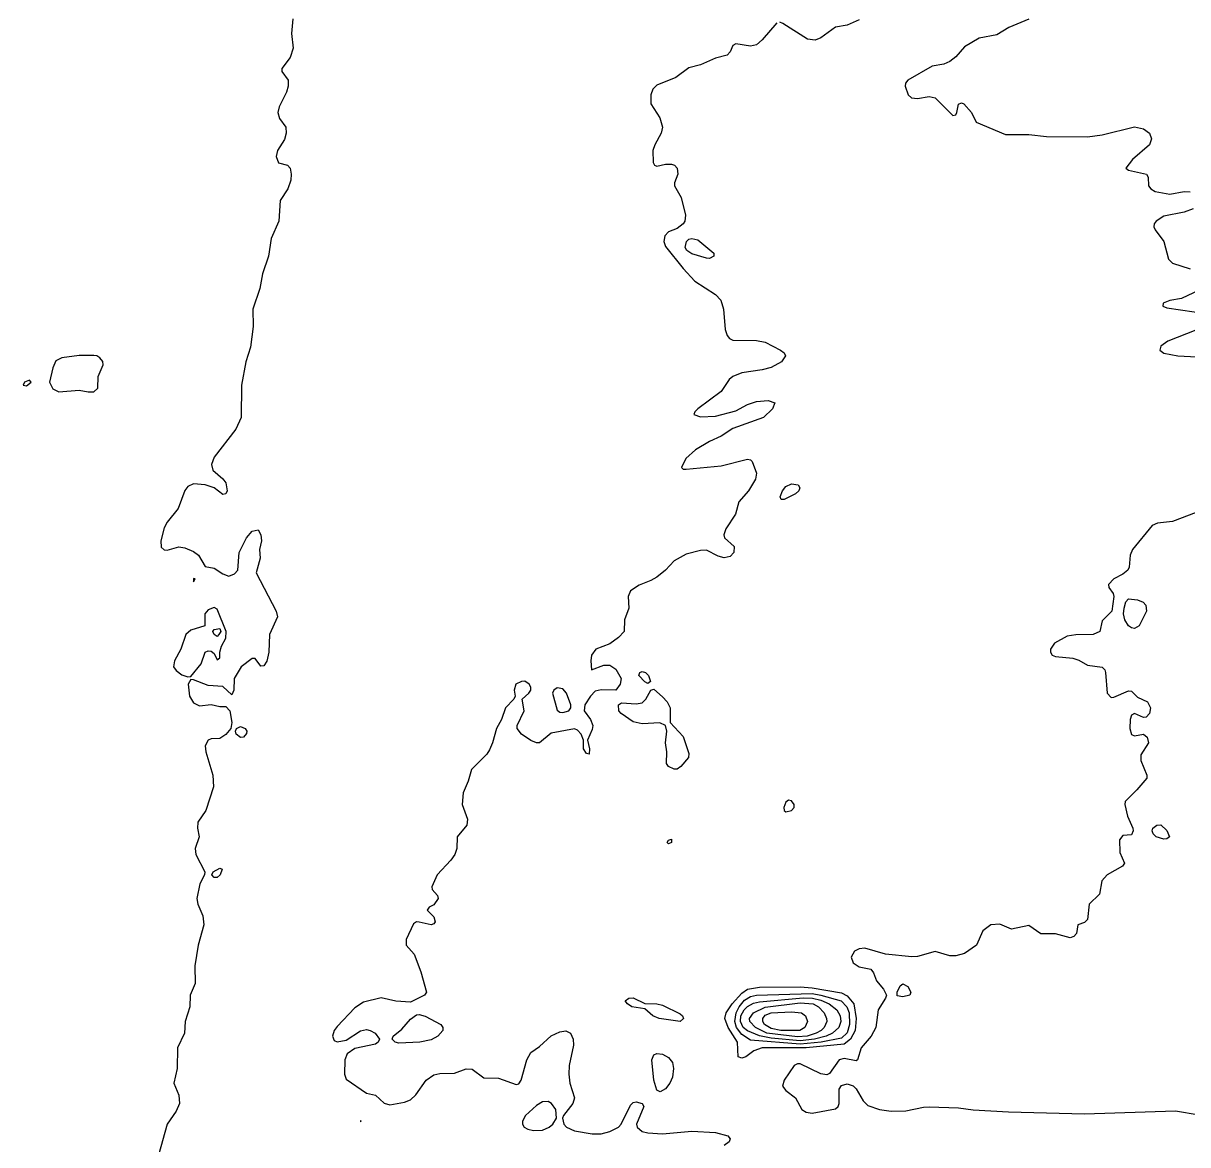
# Model space of a CAD drawing. Header units: inches. Extents: x 3311818 to 3313075, y 1372003 to 1372737.
# Drawn here: x 3312206.8 to 3312358.3, y 1372107.7 to 1372253.5 of the extents above; entities that cross this region are included whole.
import ezdxf

# ---------------------------------------------------------------- set-up
doc = ezdxf.new("R2010")
doc.units = ezdxf.units.IN
doc.header["$MEASUREMENT"] = 0

msp = doc.modelspace()

# ---------------------------------------------------------------- linework, layer by layer
for points, elevation in [([(3312241.87, 1372254.07), (3312241.72, 1372252.16), (3312241.92, 1372250.26), (3312241.56, 1372249.03), (3312240.48, 1372247.59), (3312240.45, 1372247.21), (3312241.27, 1372246.06), (3312241.3, 1372245.3), (3312241.08, 1372244.54), (3312240.12, 1372242.63), (3312239.95, 1372241.87), (3312240.16, 1372241.11), (3312240.96, 1372239.96), (3312241.04, 1372239.2), (3312240.8, 1372238.38), (3312239.88, 1372236.92), (3312239.74, 1372236.15), (3312240.04, 1372235.33), (3312241.18, 1372235.05), (3312241.56, 1372234.66), (3312241.69, 1372233.87), (3312241.61, 1372233.1), (3312241.22, 1372231.96), (3312240.26, 1372230.44), (3312240.05, 1372227.77), (3312239.07, 1372225.48), (3312238.74, 1372223.19), (3312237.93, 1372220.91), (3312237.58, 1372219), (3312236.7, 1372216.33), (3312236.75, 1372214.05), (3312236.4, 1372211.38), (3312235.77, 1372209.47), (3312235.21, 1372206.42), (3312235.19, 1372202.23), (3312234.5, 1372200.71), (3312231.66, 1372197.07), (3312231.3, 1372196.13), (3312231.49, 1372195.37), (3312232.8, 1372194.28), (3312233.18, 1372193.72), (3312233.35, 1372192.7), (3312233.18, 1372192.32), (3312232.8, 1372192.21), (3312231.65, 1372193.09), (3312230.51, 1372193.47), (3312228.99, 1372193.61), (3312228.22, 1372193.28), (3312227.84, 1372192.75), (3312226.98, 1372190.42), (3312225.56, 1372188.61), (3312225.18, 1372187.87), (3312224.72, 1372186.22), (3312224.79, 1372185.39), (3312225.18, 1372185.03), (3312225.56, 1372185.01), (3312227.08, 1372185.44), (3312227.84, 1372185.31), (3312228.99, 1372184.82), (3312229.64, 1372184.32), (3312230.51, 1372182.86), (3312231.66, 1372182.63), (3312232.8, 1372181.9), (3312233.56, 1372181.63), (3312234.32, 1372181.9), (3312234.74, 1372182.41), (3312234.92, 1372184.7), (3312235.85, 1372186.61), (3312236.61, 1372187.45), (3312237.37, 1372187.61), (3312237.72, 1372186.99), (3312237.82, 1372186.22), (3312237.54, 1372185.08), (3312237.63, 1372183.94), (3312237.14, 1372182.03), (3312239.72, 1372177.08), (3312239.89, 1372176.32), (3312238.86, 1372174.03), (3312238.76, 1372171.74), (3312238.52, 1372170.57), (3312238.13, 1372169.97), (3312237.75, 1372169.89), (3312236.99, 1372170.92), (3312236.61, 1372170.89), (3312235.16, 1372169.84), (3312234.25, 1372168.31), (3312234.23, 1372166.79), (3312233.94, 1372166.18), (3312232.8, 1372167.25), (3312230.89, 1372167.39), (3312228.99, 1372168.14), (3312228.61, 1372168.16), (3312228.29, 1372167.55), (3312228.46, 1372166.02), (3312228.99, 1372165.14), (3312229.75, 1372164.75), (3312231.27, 1372164.93), (3312232.42, 1372164.66), (3312233.18, 1372164.69), (3312233.69, 1372164.12), (3312233.94, 1372162.59), (3312233.81, 1372161.83), (3312233.18, 1372161.02), (3312232.42, 1372160.49), (3312231.27, 1372160.48), (3312230.89, 1372160.31), (3312230.49, 1372159.55), (3312230.57, 1372158.78), (3312231.49, 1372155.73), (3312231.59, 1372154.21), (3312230.58, 1372151.16), (3312229.56, 1372149.64), (3312229.48, 1372148.87), (3312229.71, 1372147.73), (3312229.18, 1372146.21), (3312229.29, 1372145.44), (3312230.46, 1372143.16), (3312230.42, 1372142.78), (3312229.79, 1372141.63), (3312229.39, 1372139.73), (3312229.54, 1372138.96), (3312230.21, 1372137.44), (3312230.34, 1372136.3), (3312229.6, 1372133.63), (3312229.13, 1372130.96), (3312229.21, 1372128.67), (3312228.56, 1372127.15), (3312228.51, 1372125.62), (3312227.89, 1372123.72), (3312227.8, 1372122.19), (3312226.91, 1372120.29), (3312226.85, 1372117.62), (3312226.4, 1372115.71), (3312227.08, 1372114.17), (3312227.14, 1372113.05), (3312226.7, 1372112.07), (3312225.57, 1372110.38), (3312224.41, 1372106.34)], 4495), ([(3312304.83, 1372253.52), (3312302.93, 1372251.32), (3312302.17, 1372250.68), (3312301.4, 1372250.51), (3312299.5, 1372250.8), (3312299.12, 1372250.59), (3312298.74, 1372249.75), (3312298.35, 1372249.31), (3312296.83, 1372248.93), (3312294.92, 1372248.08), (3312293.4, 1372247.67), (3312291.71, 1372246.44), (3312289.21, 1372245.41), (3312288.68, 1372244.92), (3312288.42, 1372244.16), (3312288.45, 1372243.01), (3312289.59, 1372241.19), (3312289.94, 1372239.96), (3312289.79, 1372239.2), (3312288.95, 1372237.68), (3312288.71, 1372236.92), (3312288.73, 1372235.39), (3312288.93, 1372235.01), (3312289.21, 1372234.88), (3312290.35, 1372235.14), (3312291.11, 1372235.15), (3312291.53, 1372235.01), (3312291.87, 1372234.63), (3312291.94, 1372233.87), (3312291.53, 1372232.72), (3312291.54, 1372232.34), (3312292.4, 1372230.82), (3312292.93, 1372228.53), (3312292.86, 1372227.77), (3312292.64, 1372227.39), (3312291.87, 1372226.82), (3312290.73, 1372226.35), (3312290.27, 1372225.86), (3312290.13, 1372225.1), (3312290.35, 1372224.47), (3312292.64, 1372221.59), (3312294.16, 1372219.96), (3312296.83, 1372218.22), (3312297.54, 1372217.48), (3312297.88, 1372216.33), (3312298.09, 1372213.67), (3312298.35, 1372212.9), (3312298.65, 1372212.52), (3312299.12, 1372212.28), (3312302.17, 1372212.24), (3312303.31, 1372212.01), (3312305.32, 1372211), (3312305.78, 1372210.62), (3312305.93, 1372210.24), (3312305.41, 1372209.47), (3312304.07, 1372208.75), (3312302.93, 1372208.42), (3312300.26, 1372208.02), (3312299.09, 1372207.57), (3312298.63, 1372207.19), (3312297.59, 1372205.63), (3312294.56, 1372203.38), (3312294.18, 1372202.99), (3312294.03, 1372202.61), (3312294.92, 1372202.33), (3312296.83, 1372202.39), (3312299.5, 1372203.1), (3312301.02, 1372203.91), (3312302.17, 1372204.33), (3312303.69, 1372204.46), (3312304.57, 1372204.14), (3312304.28, 1372203.38), (3312303.11, 1372202.23), (3312299.12, 1372200.79), (3312297.59, 1372199.79), (3312296.07, 1372199.1), (3312294.24, 1372198.04), (3312293, 1372196.9), (3312292.43, 1372195.75), (3312292.64, 1372195.52), (3312293.02, 1372195.51), (3312297.59, 1372195.93), (3312301.02, 1372196.8), (3312301.4, 1372196.74), (3312301.6, 1372196.52), (3312302.17, 1372194.99), (3312302.04, 1372194.23), (3312301.16, 1372192.7), (3312299.88, 1372191.28), (3312299.44, 1372189.65), (3312298.2, 1372187.75), (3312297.92, 1372186.99), (3312298, 1372186.61), (3312299.28, 1372185.46), (3312299.25, 1372184.7), (3312298.74, 1372184.18), (3312297.97, 1372184), (3312297.21, 1372184.19), (3312295.69, 1372184.99), (3312294.92, 1372184.95), (3312293.02, 1372184.48), (3312291.49, 1372183.59), (3312290.35, 1372182.38), (3312289.21, 1372181.49), (3312288.44, 1372181.03), (3312286.92, 1372180.45), (3312285.78, 1372179.69), (3312285.49, 1372178.98), (3312285.58, 1372177.46), (3312285, 1372175.93), (3312284.99, 1372174.41), (3312284.25, 1372173.65), (3312283.11, 1372172.8), (3312281.27, 1372172.12), (3312280.72, 1372171.36), (3312280.62, 1372170.6), (3312280.74, 1372169.45), (3312282.35, 1372170.02), (3312283.11, 1372170.06), (3312283.87, 1372169.51), (3312284.57, 1372168.31), (3312284.44, 1372167.55), (3312283.87, 1372166.8), (3312281.97, 1372166.85), (3312281.2, 1372166.66), (3312280.58, 1372166.02), (3312279.86, 1372164.88), (3312279.79, 1372164.12), (3312280.58, 1372162.98), (3312280.88, 1372162.21), (3312280.82, 1372161.7), (3312280.22, 1372160.31), (3312280.47, 1372159.16), (3312280.44, 1372158.46), (3312280.06, 1372158.55), (3312279.68, 1372159.16), (3312279.68, 1372160.31), (3312279.38, 1372161.07), (3312278.92, 1372161.58), (3312278.53, 1372161.77), (3312275.49, 1372161.22), (3312273.96, 1372159.93), (3312273.58, 1372159.93), (3312272.82, 1372160.23), (3312271.62, 1372161.07), (3312271.06, 1372161.83), (3312271.04, 1372162.21), (3312271.95, 1372164.12), (3312271.7, 1372165.64), (3312272.56, 1372166.41), (3312272.82, 1372166.79), (3312272.82, 1372167.17), (3312272.62, 1372167.55), (3312272.06, 1372167.94), (3312271.62, 1372167.93), (3312270.89, 1372167.55), (3312270.65, 1372166.79), (3312270.79, 1372166.02), (3312270.62, 1372165.64), (3312269.54, 1372164.5), (3312269.01, 1372162.98), (3312268.37, 1372161.83), (3312267.87, 1372159.93), (3312267.48, 1372159.04), (3312267.1, 1372158.49), (3312265.14, 1372156.5), (3312264.71, 1372154.97), (3312264.03, 1372153.45), (3312263.93, 1372151.92), (3312264.61, 1372150.02), (3312264.51, 1372149.25), (3312263.24, 1372147.73), (3312263.22, 1372146.21), (3312262.94, 1372145.44), (3312262.44, 1372144.68), (3312260.65, 1372142.78), (3312259.98, 1372141.25), (3312260.02, 1372140.87), (3312260.7, 1372140.11), (3312260.77, 1372139.73), (3312260.24, 1372138.88), (3312259.63, 1372138.58), (3312259.38, 1372138.2), (3312260.24, 1372137.34), (3312260.41, 1372136.68), (3312260.24, 1372136.43), (3312259.86, 1372136.27), (3312258.33, 1372136.65), (3312257.95, 1372136.66), (3312257.57, 1372136.44), (3312256.61, 1372134.39), (3312256.61, 1372133.63), (3312257.66, 1372132.48), (3312258.55, 1372130.2), (3312259.29, 1372127.53), (3312259.02, 1372127.15), (3312257.19, 1372126.23), (3312255.29, 1372126.35), (3312253.38, 1372126.79), (3312251.09, 1372126.25), (3312249.95, 1372125.51), (3312247.66, 1372123.06), (3312247.28, 1372122.55), (3312247.03, 1372121.81), (3312247.28, 1372121.24), (3312247.66, 1372121.07), (3312248.81, 1372121.29), (3312250.71, 1372122.5), (3312251.47, 1372122.67), (3312251.96, 1372122.57), (3312252.59, 1372122.19), (3312253.17, 1372121.43), (3312253, 1372121.05), (3312252.62, 1372120.79), (3312249.95, 1372120.23), (3312248.95, 1372119.53), (3312248.66, 1372118.76), (3312248.6, 1372116.86), (3312248.81, 1372116.22), (3312251.47, 1372114.4), (3312252.62, 1372114.15), (3312253.76, 1372113.11), (3312254.52, 1372112.9), (3312256.43, 1372113.25), (3312257.19, 1372113.53), (3312257.89, 1372114.19), (3312259.23, 1372116.1), (3312260.24, 1372116.8), (3312261, 1372116.98), (3312262.91, 1372116.99), (3312264.43, 1372117.58), (3312265.2, 1372117.52), (3312266.72, 1372116.42), (3312268.63, 1372116.35), (3312270.91, 1372115.55), (3312271.29, 1372115.64), (3312271.59, 1372116.1), (3312272.3, 1372118.76), (3312272.82, 1372119.71), (3312273.96, 1372120.46), (3312275.49, 1372121.87), (3312276.63, 1372122.4), (3312277.39, 1372122.52), (3312278.01, 1372122.19), (3312278.36, 1372121.43), (3312278.37, 1372120.67), (3312277.83, 1372118), (3312277.8, 1372116.86), (3312277.89, 1372115.71), (3312278.52, 1372113.81), (3312278.3, 1372113.05), (3312277.07, 1372111.52), (3312276.94, 1372111.14), (3312277.12, 1372110.38), (3312277.47, 1372110), (3312278.53, 1372109.52), (3312280.82, 1372109.12), (3312281.97, 1372109.14), (3312283.11, 1372109.44), (3312284.22, 1372110), (3312284.57, 1372110.38), (3312285.78, 1372112.87), (3312286.16, 1372113.21), (3312286.54, 1372113.28), (3312287.3, 1372113.05), (3312287.51, 1372112.67), (3312286.58, 1372110.38), (3312286.65, 1372110), (3312287.3, 1372109.44), (3312288.06, 1372109.24), (3312289.97, 1372109.12), (3312293.78, 1372109.49), (3312296.83, 1372109.31), (3312298.45, 1372108.85), (3312298.76, 1372108.47), (3312298.61, 1372108.09), (3312297.97, 1372107.61)], 4494), ([(3312315.51, 1372253.9), (3312313.98, 1372253.21), (3312312.46, 1372252.99), (3312310.55, 1372251.57), (3312309.79, 1372251.26), (3312308.83, 1372251.4), (3312305.6, 1372253.46), (3312305.21, 1372253.6)], 4494), ([(3312337.61, 1372253.99), (3312335.01, 1372252.92), (3312333.42, 1372251.96), (3312331.13, 1372251.53), (3312329.23, 1372250.4), (3312328.1, 1372249.11), (3312327.32, 1372248.51), (3312326.56, 1372248.18), (3312325.03, 1372247.89), (3312321.85, 1372246.06), (3312321.56, 1372245.68), (3312321.5, 1372245.3), (3312321.91, 1372244.16), (3312322.34, 1372243.78), (3312323.13, 1372243.7), (3312324.65, 1372243.94), (3312325.41, 1372243.78), (3312327.7, 1372241.49), (3312328.08, 1372241.57), (3312328.25, 1372241.87), (3312328.46, 1372242.97), (3312328.84, 1372243.12), (3312329.13, 1372243.01), (3312330.13, 1372241.87), (3312330.75, 1372240.63), (3312334.56, 1372239.02), (3312337.61, 1372239), (3312339.9, 1372238.74), (3312345.23, 1372238.73), (3312347.14, 1372238.99), (3312351.33, 1372240), (3312352.48, 1372239.77), (3312353.28, 1372239.2), (3312353.55, 1372238.44), (3312353.26, 1372237.68), (3312351.06, 1372235.77), (3312350.19, 1372234.63), (3312350.57, 1372234.39), (3312352.9, 1372233.87), (3312353.11, 1372233.49), (3312353.14, 1372232.34), (3312353.44, 1372231.96), (3312354, 1372231.62), (3312355.91, 1372231.25), (3312357.81, 1372231.6), (3312358.57, 1372231.56)], 4493), ([(3312358.95, 1372229.36), (3312357.81, 1372228.93), (3312355.14, 1372228.4), (3312354.14, 1372227.77), (3312353.89, 1372227.39), (3312353.85, 1372227.01), (3312354.04, 1372226.63), (3312355.14, 1372225.1), (3312355.74, 1372222.81), (3312356.29, 1372222.28), (3312358.57, 1372221.54)], 4493), ([(3312296.64, 1372223.19), (3312296.07, 1372222.92), (3312295.69, 1372222.95), (3312293.78, 1372223.49), (3312293.13, 1372223.96), (3312292.91, 1372224.34), (3312293.07, 1372225.1), (3312293.4, 1372225.41), (3312293.78, 1372225.52), (3312294.54, 1372225.34), (3312296.65, 1372223.58), (3312296.64, 1372223.19)], 4494), ([(3312360.48, 1372219.14), (3312357.43, 1372217.71), (3312355.91, 1372217.44), (3312355.08, 1372217.1), (3312355.03, 1372216.72), (3312355.52, 1372216.49), (3312360.86, 1372215.71)], 4493), ([(3312360.51, 1372214.05), (3312355.68, 1372212.14), (3312354.76, 1372211.52), (3312354.64, 1372211), (3312355.14, 1372210.59), (3312356.96, 1372210.24), (3312364.29, 1372209.86)], 4493), ([(3312216.03, 1372205.57), (3312216.53, 1372206.04), (3312216.6, 1372207.57), (3312217.23, 1372209.09), (3312217.17, 1372209.51), (3312216.79, 1372209.98), (3312216.41, 1372210.24), (3312216.03, 1372210.28), (3312214.12, 1372210.31), (3312211.84, 1372210), (3312211.07, 1372209.61), (3312210.69, 1372208.71), (3312210.23, 1372206.81), (3312210.69, 1372205.94), (3312211.45, 1372205.55), (3312214.12, 1372205.8), (3312215.27, 1372205.56), (3312216.03, 1372205.57)], 4495), ([(3312207.26, 1372206.34), (3312207.87, 1372206.81), (3312207.64, 1372207.09), (3312207.01, 1372206.81), (3312206.84, 1372206.42), (3312207.26, 1372206.34)], 4495), ([(3312305.76, 1372191.56), (3312305.37, 1372191.56), (3312305.24, 1372191.94), (3312305.54, 1372192.7), (3312305.98, 1372193.28), (3312306.74, 1372193.62), (3312307.62, 1372193.47), (3312307.83, 1372193.09), (3312307.69, 1372192.7), (3312307.26, 1372192.32), (3312305.76, 1372191.56)], 4494), ([(3312359.34, 1372189.87), (3312356.29, 1372188.7), (3312354.34, 1372188.51), (3312353.62, 1372188.21), (3312351.09, 1372185.08), (3312350.77, 1372184.32), (3312350.65, 1372182.79), (3312350.45, 1372182.41), (3312349.81, 1372181.86), (3312348.66, 1372181.27), (3312347.97, 1372180.51), (3312348, 1372180.13), (3312348.56, 1372179.36), (3312348.64, 1372178.98), (3312348.39, 1372177.08), (3312347.14, 1372175.8), (3312346.82, 1372174.41), (3312345.96, 1372174.03), (3312343.71, 1372174), (3312342.57, 1372173.81), (3312340.94, 1372172.88), (3312340.43, 1372172.12), (3312340.43, 1372171.74), (3312340.64, 1372171.36), (3312341.04, 1372171.18), (3312343.33, 1372170.95), (3312344.09, 1372170.69), (3312345.23, 1372170.02), (3312347.14, 1372169.77), (3312347.49, 1372169.45), (3312347.57, 1372169.07), (3312347.76, 1372166.41), (3312348.28, 1372165.83), (3312348.66, 1372165.87), (3312350.57, 1372166.71), (3312350.95, 1372166.64), (3312351.71, 1372165.89), (3312353.01, 1372165.26), (3312353.39, 1372164.5), (3312353.27, 1372163.74), (3312352.86, 1372163.27), (3312352.48, 1372163.24), (3312351.33, 1372163.74), (3312350.95, 1372163.55), (3312350.76, 1372162.98), (3312350.73, 1372161.83), (3312350.95, 1372161.02), (3312351.33, 1372160.86), (3312352.48, 1372161.07), (3312352.99, 1372160.69), (3312353.15, 1372159.93), (3312352.14, 1372158.4), (3312352.17, 1372157.64), (3312352.93, 1372155.73), (3312352.92, 1372155.35), (3312351.65, 1372153.83), (3312350.13, 1372152.3), (3312350.07, 1372151.92), (3312350.42, 1372150.4), (3312351.13, 1372148.87), (3312351.17, 1372148.49), (3312350.95, 1372148), (3312349.81, 1372147.92), (3312349.37, 1372147.35), (3312349.43, 1372145.67), (3312350.01, 1372144.3), (3312349.78, 1372143.92), (3312347.78, 1372142.78), (3312347.08, 1372142.01), (3312346.76, 1372140.27), (3312345.44, 1372138.96), (3312345.23, 1372136.97), (3312344.85, 1372136.61), (3312343.98, 1372136.3), (3312343.8, 1372135.15), (3312343.45, 1372134.77), (3312342.95, 1372134.62), (3312341.04, 1372135.1), (3312339.14, 1372135.13), (3312337.61, 1372136.19), (3312335.32, 1372135.74), (3312333.8, 1372136.37), (3312332.66, 1372136.31), (3312331.62, 1372135.53), (3312330.8, 1372133.63), (3312329.23, 1372132.57), (3312328.08, 1372132.26), (3312327.32, 1372132.28), (3312325.41, 1372132.83), (3312323.13, 1372132.16), (3312322.37, 1372132.15), (3312318.94, 1372132.48), (3312316.27, 1372133.26), (3312315.51, 1372133.17), (3312314.92, 1372132.87), (3312314.47, 1372132.1), (3312314.74, 1372131.34), (3312315.51, 1372130.83), (3312317.03, 1372130.51), (3312317.41, 1372130.04), (3312317.79, 1372128.99), (3312318.71, 1372127.91), (3312319.07, 1372127.15), (3312318.96, 1372126.77), (3312317.99, 1372125.24), (3312317.7, 1372122.96), (3312317.11, 1372121.81), (3312315.8, 1372120.29), (3312315.32, 1372118.76), (3312315.12, 1372118.61), (3312313.6, 1372118.92), (3312312.93, 1372118.76), (3312311.69, 1372116.95), (3312311.31, 1372116.81), (3312310.55, 1372116.94), (3312307.88, 1372118.22), (3312307.5, 1372118.24), (3312307.06, 1372118), (3312305.77, 1372116.1), (3312305.57, 1372115.33), (3312305.98, 1372114.74), (3312307.24, 1372113.81), (3312308.06, 1372112.28), (3312308.64, 1372111.94), (3312309.41, 1372111.82), (3312312.46, 1372112.38), (3312312.81, 1372112.67), (3312312.92, 1372113.05), (3312312.93, 1372114.95), (3312313.22, 1372115.42), (3312313.98, 1372115.62), (3312314.74, 1372115.35), (3312315.12, 1372114.98), (3312316.05, 1372113.43), (3312316.65, 1372112.81), (3312318.16, 1372112.28), (3312319.7, 1372112.05), (3312321.6, 1372112.1), (3312323.89, 1372112.59), (3312324.65, 1372112.63), (3312328.46, 1372112.5), (3312330.37, 1372112.25), (3312334.94, 1372112), (3312344.85, 1372111.74), (3312356.67, 1372112.12), (3312359.72, 1372111.59)], 4493), ([(3312228.99, 1372180.89), (3312229.18, 1372181.27), (3312228.99, 1372181.32), (3312228.96, 1372181.27), (3312228.99, 1372180.89)], 4495), ([(3312228.61, 1372168.57), (3312229.98, 1372170.22), (3312230.51, 1372171.74), (3312230.89, 1372171.91), (3312231.27, 1372171.87), (3312231.66, 1372171.55), (3312232.04, 1372170.73), (3312232.42, 1372170.98), (3312232.42, 1372171.74), (3312232.61, 1372172.5), (3312233.18, 1372173.55), (3312233.22, 1372174.41), (3312232.04, 1372177.3), (3312231.66, 1372177.53), (3312230.89, 1372177.24), (3312230.47, 1372176.7), (3312230.44, 1372175.17), (3312228.61, 1372174.6), (3312227.96, 1372174.03), (3312227.32, 1372172.12), (3312226.49, 1372170.6), (3312226.39, 1372169.84), (3312226.7, 1372169.34), (3312227.46, 1372168.8), (3312228.22, 1372168.53), (3312228.61, 1372168.57)], 4495), ([(3312351.93, 1372175.17), (3312351.33, 1372174.81), (3312350.95, 1372174.89), (3312350.57, 1372175.17), (3312350.09, 1372175.93), (3312349.9, 1372176.7), (3312349.97, 1372177.46), (3312350.19, 1372178.26), (3312350.57, 1372178.65), (3312351.71, 1372178.55), (3312352.44, 1372178.22), (3312352.81, 1372177.84), (3312352.91, 1372177.08), (3312351.93, 1372175.17)], 4493), ([(3312232.29, 1372174.03), (3312232.04, 1372173.77), (3312231.66, 1372174.03), (3312231.5, 1372174.41), (3312231.66, 1372174.66), (3312232.42, 1372174.79), (3312232.54, 1372174.41), (3312232.29, 1372174.03)], 4495), ([(3312288.41, 1372167.93), (3312288.06, 1372167.67), (3312287.68, 1372167.87), (3312286.89, 1372168.69), (3312287, 1372169.07), (3312287.3, 1372169.21), (3312287.76, 1372169.07), (3312288.15, 1372168.69), (3312288.41, 1372167.93)], 4494), ([(3312277.77, 1372164.09), (3312278.06, 1372164.5), (3312278.04, 1372164.88), (3312277.49, 1372166.41), (3312277.01, 1372166.98), (3312276.25, 1372167.1), (3312275.81, 1372166.79), (3312275.67, 1372166.41), (3312276.25, 1372164.21), (3312276.63, 1372163.94), (3312277.01, 1372163.9), (3312277.77, 1372164.09)], 4494), ([(3312292.36, 1372156.88), (3312291.87, 1372156.54), (3312291.49, 1372156.53), (3312290.76, 1372156.88), (3312290.46, 1372157.26), (3312290.54, 1372158.78), (3312290.36, 1372159.93), (3312290.53, 1372161.45), (3312290.35, 1372162.21), (3312289.59, 1372162.55), (3312287.3, 1372162.43), (3312286.16, 1372162.66), (3312284.57, 1372163.74), (3312284.27, 1372164.12), (3312284.25, 1372164.88), (3312284.63, 1372165.15), (3312286.54, 1372165.01), (3312287.3, 1372165.16), (3312287.8, 1372165.64), (3312288.44, 1372166.79), (3312288.83, 1372166.9), (3312289.97, 1372165.93), (3312290.56, 1372165.26), (3312290.96, 1372164.5), (3312290.96, 1372162.59), (3312292.64, 1372160.77), (3312293.4, 1372158.57), (3312293.33, 1372158.02), (3312292.36, 1372156.88)], 4494), ([(3312235.49, 1372160.69), (3312235.09, 1372160.63), (3312234.54, 1372161.07), (3312234.43, 1372161.45), (3312234.58, 1372161.83), (3312235.09, 1372162.05), (3312235.71, 1372161.83), (3312235.89, 1372161.45), (3312235.85, 1372161.16), (3312235.49, 1372160.69)], 4495), ([(3312306.74, 1372151.13), (3312307.1, 1372151.54), (3312307.09, 1372151.92), (3312306.74, 1372152.4), (3312306.36, 1372152.51), (3312305.98, 1372152.23), (3312305.74, 1372151.54), (3312305.76, 1372151.16), (3312305.98, 1372150.97), (3312306.74, 1372151.13)], 4493), ([(3312355.88, 1372147.73), (3312355.52, 1372147.46), (3312355.14, 1372147.43), (3312354.13, 1372147.73), (3312353.76, 1372148.11), (3312353.63, 1372148.49), (3312353.72, 1372148.87), (3312354.23, 1372149.25), (3312354.76, 1372149.28), (3312355.52, 1372148.57), (3312355.88, 1372147.73)], 4493), ([(3312291.14, 1372146.97), (3312290.73, 1372146.8), (3312290.57, 1372146.97), (3312290.73, 1372147.28), (3312291.11, 1372147.41), (3312291.14, 1372146.97)], 4494), ([(3312232.43, 1372142.78), (3312232.04, 1372142.43), (3312231.66, 1372142.45), (3312231.37, 1372142.78), (3312231.54, 1372143.16), (3312232.42, 1372143.66), (3312232.7, 1372143.54), (3312232.43, 1372142.78)], 4495), ([(3312300.8, 1372119.14), (3312300.26, 1372118.96), (3312299.8, 1372119.14), (3312299.7, 1372121.05), (3312298.48, 1372122.96), (3312298.05, 1372124.1), (3312298.22, 1372124.86), (3312299.03, 1372126.01), (3312300.26, 1372127.4), (3312301.02, 1372127.93), (3312302.55, 1372128.2), (3312307.88, 1372128.24), (3312309.41, 1372128.12), (3312313.22, 1372127.47), (3312313.98, 1372127.06), (3312314.83, 1372126.01), (3312315.14, 1372124.1), (3312315.03, 1372122.57), (3312314.42, 1372121.43), (3312313.6, 1372120.8), (3312308.64, 1372120.31), (3312302.93, 1372120.31), (3312301.84, 1372119.91), (3312300.8, 1372119.14)], 4494), ([(3312322.12, 1372127.15), (3312321.22, 1372126.94), (3312320.46, 1372127.06), (3312320.46, 1372127.53), (3312320.84, 1372128.37), (3312321.22, 1372128.6), (3312321.84, 1372128.29), (3312322.24, 1372127.53), (3312322.12, 1372127.15)], 4493), ([(3312292.7, 1372124.1), (3312292.26, 1372123.73), (3312289.54, 1372124.1), (3312288.69, 1372124.48), (3312287.68, 1372125.37), (3312285.99, 1372125.62), (3312285.39, 1372126.01), (3312285.12, 1372126.39), (3312285.59, 1372126.77), (3312286.16, 1372126.78), (3312287.68, 1372126.07), (3312289.21, 1372126.02), (3312289.97, 1372125.85), (3312292.26, 1372124.71), (3312292.58, 1372124.48), (3312292.7, 1372124.1)], 4494), ([(3312310.57, 1372121.05), (3312307.88, 1372120.79), (3312301.4, 1372121.28), (3312300.26, 1372122.03), (3312299.59, 1372122.96), (3312299.38, 1372123.72), (3312299.53, 1372124.86), (3312299.91, 1372125.62), (3312300.64, 1372126.49), (3312301.4, 1372126.99), (3312302.17, 1372127.16), (3312309.41, 1372127.35), (3312310.55, 1372127.16), (3312313.18, 1372126.39), (3312313.94, 1372125.62), (3312314.21, 1372124.86), (3312314.29, 1372123.34), (3312313.98, 1372122.27), (3312313.22, 1372121.58), (3312310.57, 1372121.05)], 4495), ([(3312309.71, 1372121.43), (3312307.88, 1372121.23), (3312304.07, 1372121.54), (3312302.55, 1372121.85), (3312301.02, 1372122.49), (3312300.46, 1372122.96), (3312300.1, 1372123.72), (3312300.16, 1372124.48), (3312300.58, 1372125.24), (3312301.02, 1372125.68), (3312301.78, 1372126.11), (3312302.55, 1372126.3), (3312308.26, 1372126.81), (3312309.46, 1372126.77), (3312310.55, 1372126.51), (3312311.62, 1372126.01), (3312312.64, 1372125.24), (3312313.07, 1372124.48), (3312313.14, 1372123.72), (3312312.9, 1372122.96), (3312312.06, 1372122.19), (3312311.25, 1372121.81), (3312309.71, 1372121.43)], 4496), ([(3312308.77, 1372121.81), (3312307.5, 1372121.74), (3312303.51, 1372122.19), (3312302.07, 1372122.96), (3312301.32, 1372123.72), (3312301.25, 1372124.1), (3312301.81, 1372124.86), (3312303.31, 1372125.59), (3312307.88, 1372126.14), (3312309.54, 1372126.01), (3312310.25, 1372125.62), (3312310.99, 1372124.86), (3312311.3, 1372124.1), (3312311.31, 1372123.72), (3312310.97, 1372122.96), (3312310.59, 1372122.57), (3312309.93, 1372122.19), (3312308.77, 1372121.81)], 4497), ([(3312258.39, 1372121.05), (3312255.67, 1372120.93), (3312255.18, 1372121.05), (3312254.8, 1372121.43), (3312254.94, 1372121.81), (3312256.05, 1372122.74), (3312257.19, 1372124.04), (3312257.95, 1372124.57), (3312258.33, 1372124.63), (3312259.1, 1372124.4), (3312261.14, 1372123.34), (3312261.4, 1372122.96), (3312261.4, 1372122.57), (3312260.74, 1372121.81), (3312259.86, 1372121.36), (3312258.39, 1372121.05)], 4494), ([(3312307.8, 1372122.57), (3312305.36, 1372122.57), (3312304.07, 1372122.81), (3312303.2, 1372123.34), (3312302.99, 1372123.72), (3312302.99, 1372124.1), (3312303.31, 1372124.53), (3312304.07, 1372124.87), (3312306.74, 1372124.99), (3312308.03, 1372124.86), (3312308.57, 1372124.48), (3312308.8, 1372123.72), (3312308.46, 1372122.96), (3312307.8, 1372122.57)], 4498), ([(3312289.65, 1372114.57), (3312289.21, 1372114.8), (3312288.81, 1372116.1), (3312288.59, 1372118.76), (3312288.83, 1372119.41), (3312289.21, 1372119.58), (3312289.97, 1372119.46), (3312290.73, 1372119.06), (3312291.25, 1372118.38), (3312291.39, 1372117.62), (3312291.27, 1372116.48), (3312290.93, 1372115.71), (3312290.35, 1372114.97), (3312289.65, 1372114.57)], 4494), ([(3312274.34, 1372109.6), (3312275.23, 1372110), (3312275.69, 1372110.38), (3312276.19, 1372111.14), (3312276.1, 1372112.28), (3312275.53, 1372113.05), (3312275.1, 1372113.32), (3312274.34, 1372113.29), (3312273.58, 1372112.82), (3312272.14, 1372111.52), (3312271.74, 1372110.76), (3312271.74, 1372110.38), (3312271.95, 1372110), (3312272.44, 1372109.71), (3312273.2, 1372109.54), (3312274.34, 1372109.6)], 4494), ([(3312250.71, 1372110.68), (3312250.79, 1372110.76), (3312250.71, 1372110.85), (3312250.67, 1372110.76), (3312250.71, 1372110.68)], 4494)]:
    msp.add_lwpolyline(points, dxfattribs=dict(elevation=elevation))

doc.saveas('drawing.dxf')
